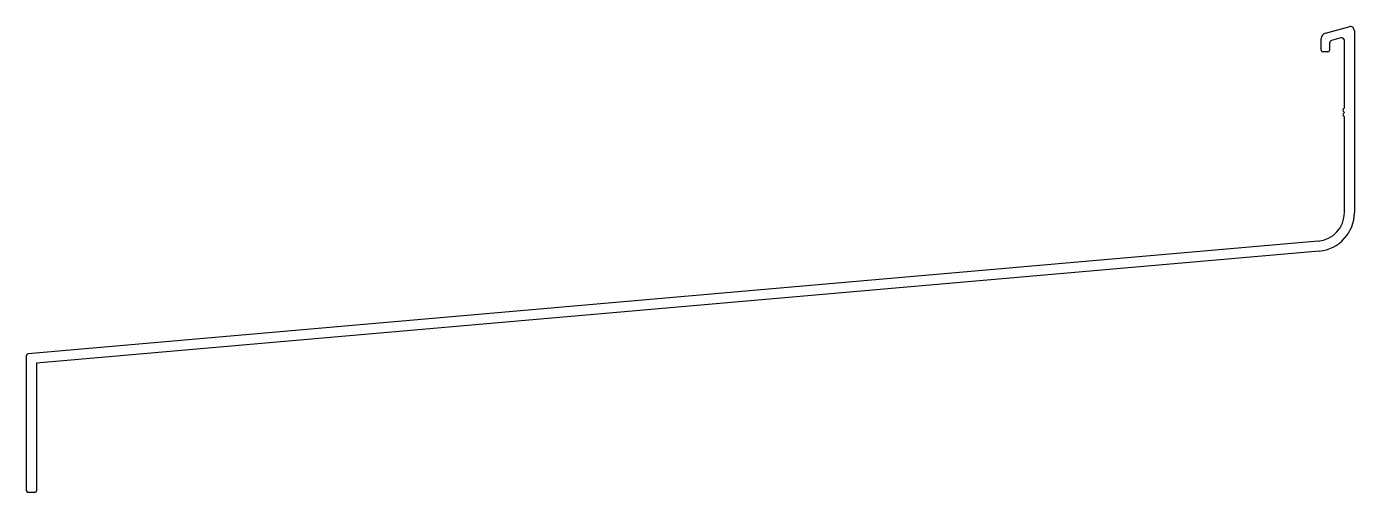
# Model space of a CAD drawing. Extents: x 1777 to 2017, y 2045 to 2130.
import ezdxf

# ---------------------------------------------------------------- set-up
doc = ezdxf.new("R2010")
doc.units = 0
doc.layers.get('0').update_dxf_attribs({"linetype": 'CONTINUOUS'})

msp = doc.modelspace()

# ---------------------------------------------------------------- linework, layer by layer
at = {"linetype": 'CONTINUOUS'}
for p, q in [((2011.85, 2128.43), (2016.1, 2129.57)), ((2011.11, 2125.3), (2011.11, 2127.46)), ((2012.61, 2126.59), (2012.61, 2125.3)), ((2014.68, 2127.53), (2012.98, 2127.08)), ((2015.31, 2114.88), (2015.31, 2127.05)), ((2017.11, 2128.8), (2017.11, 2096)), ((2012.31, 2125), (2011.41, 2125)), ((2015.08, 2114.65), (2015.31, 2114.88)), ((2015.31, 2114.07), (2015.08, 2114.3)), ((2015.08, 2113.85), (2015.31, 2114.07)), ((2015.31, 2113.27), (2015.08, 2113.49)), ((2015.31, 2096), (2015.31, 2113.27)), ((2010.56, 2090.82), (1777.38, 2070.42)), ((2010.72, 2089.03), (1778.91, 2068.75)), ((1777.11, 2045.7), (1777.11, 2070.12)), ((1778.91, 2068.75), (1778.91, 2045.7)), ((1778.61, 2045.4), (1777.41, 2045.4))]:
    msp.add_line(p, q, dxfattribs=at)
for centre, radius, start, end in [((2016.31, 2128.8), 0.8, 0, 105), ((2012.11, 2127.46), 1, 105, 180), ((2013.11, 2126.59), 0.5, 105, 180), ((2014.81, 2127.05), 0.5, 0, 105), ((2011.41, 2125.3), 0.3, 180, 270), ((2012.31, 2125.3), 0.3, 270, 0), ((2015.26, 2114.48), 0.25, 135, 225), ((2015.26, 2113.67), 0.25, 135, 225), ((2010.11, 2096), 5.2, 275, 0), ((2010.11, 2096), 7, 275, 0), ((1777.41, 2070.12), 0.3, 95, 180), ((1777.41, 2045.7), 0.3, 180, 270), ((1778.61, 2045.7), 0.3, 270, 0)]:
    msp.add_arc(centre, radius, start, end, dxfattribs=at)

doc.saveas('drawing.dxf')
